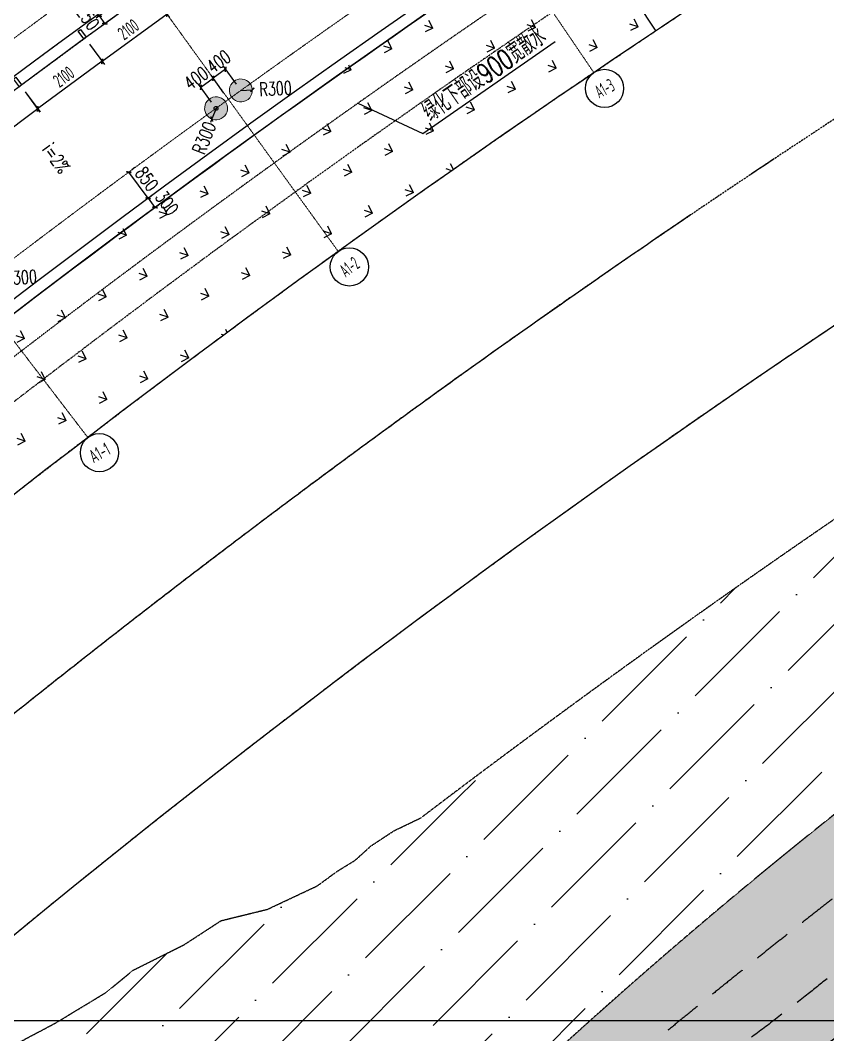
# Model space of a CAD drawing. Header units: millimetres. Extents: x -167 to 12027559, y -6694179 to 6449.
# Drawn here: x 11604189 to 11625304, y -6484280 to -6457746 of the extents above; entities that cross this region are included whole.
import ezdxf
from ezdxf.enums import TextEntityAlignment as Align

# ---------------------------------------------------------------- set-up
doc = ezdxf.new("R2010")
doc.units = ezdxf.units.MM
doc.header["$LTSCALE"] = 10
for name, pattern in [('A1-RG-AXIS$0$CENTER', [50.8, 31.75, -6.35, 6.35, -6.35]), ('A1-RI-F1$0$442 Site - clean$0$DASHED', [0.75, 0.5, -0.25]), ('A1-RI-F1$0$442 Site - clean$0$HIDDEN2', [0.1875, 0.125, -0.0625]), ('A1-RI-F1$0$442 Site - Ground$0$HIDDEN2', [0.1875, 0.125, -0.0625]), ('A1-RI-F1$0$CENTER2', [1.125, 0.75, -0.125, 0.125, -0.125]), ('A1-RI-F1$0$Dash', [6, 3, -3]), ('A1-RI-F1$0$HIDDEN', [0.375, 0.25, -0.125]), ('A1-RI-F1$0$SJX', [9, 6, -3]), ('A1-RI-F1$0$ZXX0', [15, 10, -2.5, 0, -2.5]), ('A1-RI-F1$0$ZXX1000', [18, 15, -1.25, 0.5, -1.25])]:
    doc.linetypes.add(name, pattern=pattern)
for name, color, linetype in [('A1-RD-1F$0$A-DIMS-1：100', 1, 'Continuous'), ('A1-RD-1F$0$A-GLAZ', 140, 'Continuous'), ('A1-RG-AXIS$0$A-COLU-HATH', 8, 'Continuous'), ('A1-RG-AXIS$0$A-COLUMN', 7, 'Continuous'), ('A1-RG-AXIS$0$A-DETL-PEN0', 247, 'Continuous'), ('A1-RG-AXIS$0$A-SYMB-NAME', 13, 'Continuous'), ('A1-RG-AXIS$0$A2-RG-AXIS-150$0$A-DIMS-100', 1, 'Continuous'), ('A1-RI-F1$0$442 Site - clean$0$0-dlc-li-contour', 31, 'A1-RI-F1$0$442 Site - clean$0$DASHED'), ('A1-RI-F1$0$442 Site - clean$0$mry-green area hatch', 76, 'Continuous'), ('A1-RI-F1$0$442 Site - clean$0$mry-roads', 2, 'Continuous'), ('A1-RI-F1$0$442 Site - clean$0$mry-water hatch', 154, 'Continuous'), ('A1-RI-F1$0$442 Site - Ground$0$mry-overhead', 253, 'A1-RI-F1$0$442 Site - Ground$0$HIDDEN2'), ('A1-RI-F1$0$A-DIMS-1：100', 1, 'Continuous'), ('A1-RI-F1$0$A-EVAC1', 5, 'Continuous'), ('A1-RI-F1$0$A-FUZHUXIAN', 55, 'Continuous'), ('A1-RI-F1$0$A-STRS-TREA', 50, 'Continuous'), ('A1-RI-F1$0$A-SYMB-150', 4, 'Continuous'), ('A1-RI-F1$0$A-SYMB-NAME', 4, 'Continuous'), ('A1-RI-F1$0$A-SYMB-STRS', 1, 'Continuous'), ('A1-RI-F1$0$A-TEXT', 4, 'Continuous'), ('A1-RI-F1$0$G-ACCS', 7, 'Continuous'), ('A1-RI-F1$0$G-EVAC', 5, 'Continuous'), ('A1-RI-F1$0$道路中线_N1', 7, 'Continuous'), ('A1-RI-F1$0$道路中线_中科路', 7, 'Continuous'), ('A1-RI-F1$0$道路中线_内部道路', 3, 'A1-RI-F1$0$CENTER2')]:
    doc.layers.add(name, color=color, linetype=linetype)
doc.layers.add('A1-RD-1F$0$A-X-PLOT', color=7, linetype='Continuous', plot=False)
doc.layers.add('A1-RG-AXIS$0$A-GRID', color=1, linetype='A1-RG-AXIS$0$CENTER', lineweight=9)
doc.layers.add('A1-RI-F1$0$车行道边线', color=5, linetype='A1-RI-F1$0$SJX', lineweight=40)
doc.styles.add('A1-RD-1F$0$XD2008', font='xd-hzs.shx', dxfattribs={"width": 0.7, "bigfont": 'xd-hztxt.shx'})
doc.styles.add('A1-RG-AXIS$0$A1-RG-AXIS$0$XD2008', font='xd-hzs.shx', dxfattribs={"width": 0.7, "bigfont": 'xd-hztxt.shx'})
doc.styles.add('A1-RG-AXIS$0$A2-RG-AXIS-150$0$XD2008', font='romans.shx', dxfattribs={"width": 0.7})
doc.styles.add('A1-RI-F1$0$XD2008', font='txt.shx', dxfattribs={"width": 0.7, "bigfont": 'xd-hztxt.shx'})
doc.dimstyles.new('A1-RD-1F$0$XD100$0', dxfattribs={"dimscale": 100, "dimtxt": 3.5, "dimasz": 2, "dimexe": 1, "dimexo": 2, "dimgap": 1, "dimtad": 1, "dimdec": 0, "dimdsep": 46, "dimtxsty": 'A1-RD-1F$0$XD2008', "dimblk": 'A1-RD-1F$0$_ArchTick', "dimblk1": 'A1-RD-1F$0$_ArchTick', "dimblk2": 'A1-RD-1F$0$_ArchTick', "dimsah": 1, "dimcen": 2.5, "dimclrd": 1, "dimclre": 1, "dimclrt": 4, "dimaunit": 1, "dimadec": 0, "dimazin": 0, "dimtfac": 1, "dimtdec": 0, "dimtix": 1, "dimtmove": 2, "dimatfit": 3, "dimfxl": 0, "dimtolj": 1, "dimtzin": 0, "dimarcsym": 0})
doc.dimstyles.new('A1-RG-AXIS$0$A2-RG-AXIS-150$0$XD100', dxfattribs={"dimscale": 100, "dimtxt": 5.5, "dimasz": 1.5, "dimexe": 1, "dimexo": 2, "dimgap": 0.5, "dimtad": 1, "dimdec": 0, "dimdsep": 46, "dimtxsty": 'A1-RG-AXIS$0$A2-RG-AXIS-150$0$XD2008', "dimblk": 'A1-RG-AXIS$0$A2-RG-AXIS-150$0$_ArchTick', "dimcen": 2.5, "dimclrt": 4, "dimaunit": 1, "dimadec": 3, "dimazin": 0, "dimtfac": 1, "dimtdec": 0, "dimtix": 1, "dimtmove": 0, "dimatfit": 3, "dimfxl": 0, "dimtolj": 1, "dimtzin": 0, "dimarcsym": 0})
doc.dimstyles.new('A1-RI-F1$0$XD100', dxfattribs={"dimscale": 100, "dimtxt": 3.5, "dimasz": 1, "dimexe": 1, "dimexo": 2, "dimgap": 1, "dimtad": 1, "dimdec": 0, "dimdsep": 46, "dimtxsty": 'A1-RI-F1$0$XD2008', "dimblk": 'A1-RI-F1$0$_ArchTick', "dimcen": 2.5, "dimclrd": 1, "dimclre": 1, "dimclrt": 4, "dimaunit": 1, "dimadec": 0, "dimazin": 0, "dimtfac": 1, "dimtdec": 0, "dimtix": 1, "dimtmove": 2, "dimatfit": 3, "dimfxl": 0, "dimtolj": 1, "dimtzin": 0, "dimarcsym": 0})
doc.dimstyles.new('A1-RI-F1$0$XD100$0', dxfattribs={"dimscale": 100, "dimtxt": 3.5, "dimasz": 2, "dimexe": 1, "dimexo": 2, "dimgap": 1, "dimtad": 1, "dimdec": 0, "dimdsep": 46, "dimtxsty": 'A1-RI-F1$0$XD2008', "dimblk1": 'A1-RI-F1$0$_ArchTick', "dimblk2": 'A1-RI-F1$0$_ArchTick', "dimsah": 1, "dimcen": 2.5, "dimclrd": 1, "dimclre": 1, "dimclrt": 4, "dimaunit": 1, "dimadec": 0, "dimazin": 0, "dimtfac": 1, "dimtdec": 0, "dimtix": 1, "dimtmove": 2, "dimatfit": 3, "dimfxl": 0, "dimtolj": 1, "dimtzin": 0, "dimarcsym": 0})
pattern_1 = [(161.94682, (-11520186.1, 6499236.26), (-1069.71302, -543.795965), [225, -1472.05628]), (116.94682, (-11520186.1, 6499236.3), (-1069.71302, -543.79596), [225, -975]), (206.94682, (-11520186.1, 6499236.3), (543.79596, -1069.71302), [225, -975])]

# ---------------------------------------------------------------- blocks, each defined once
blk = doc.blocks.new('A1-RG-AXIS$0$A2-RG-AXIS-150$0$_ArchTick')
at = {"color": 0, "linetype": 'ByBlock', "const_width": 0.4}
blk.add_lwpolyline([(-0.5, -0.5), (0.5, 0.5)], dxfattribs=at)
blk = doc.blocks.new('*D699')
at = {"layer": 'A1-RG-AXIS$0$A2-RG-AXIS-150$0$A-DIMS-100', "color": 0, "lineweight": -2, "ltscale": 3}
blk.add_arc((11778732, -6694179), 320963, 127.45663, 129.10205, dxfattribs=at)
at = {"layer": 'Defpoints', "color": 0, "ltscale": 3}
for p in [(11580654, -6435633), (11573312, -6441428), (11581105, -6441274), (11605956, -6468659), (11599552, -6473713)]:
    blk.add_point(p, dxfattribs=at)
at = {"layer": 'A1-RG-AXIS$0$A2-RG-AXIS-150$0$A-DIMS-100', "color": 0, "lineweight": -2, "ltscale": 3, "xscale": 150, "yscale": 150, "zscale": 150}
for p, rotation in [((11583535, -6439394), 37.45663385731277), ((11576299, -6445104), 219.1020522690398)]:
    blk.add_blockref('A1-RG-AXIS$0$A2-RG-AXIS-150$0$_ArchTick', p, dxfattribs=dict(at, rotation=rotation))
at = {"layer": 'A1-RG-AXIS$0$A2-RG-AXIS-150$0$A-DIMS-100', "color": 4, "ltscale": 3, "insert": (11579727, -6442008), "char_height": 375, "attachment_point": 5, "rotation": 38.2793, "style": 'A1-RG-AXIS$0$A2-RG-AXIS-150$0$XD2008'}
blk.add_mtext('\\A1;1°38\'44"', dxfattribs=at)
blk = doc.blocks.new('A1-RG-AXIS$0$Round Column1 - 600 mm Diameter-1418243-一层平面 校行政中心 FIRST FLOOR PLAN')
at = {"layer": 'A1-RG-AXIS$0$A-COLUMN', "lineweight": 9}
for start, end in [(90, 180), (0, 90), (180, 0)]:
    blk.add_arc((0, 0), 300, start, end, dxfattribs=at)
blk = doc.blocks.new('A1-RG-AXIS$0$colu')
at = {"layer": 'A1-RG-AXIS$0$A-COLU-HATH', "linetype": 'ByBlock'}
h = blk.add_hatch(dxfattribs=at)
h.set_pattern_fill('ANSI31', color=256, scale=888, angle=11, style=0)
h.set_pattern_definition([(56, (-5304, 12651), (-92.02317055, 62.0704123), [])])
h.paths.add_polyline_path([(11591264, -6433839), (11591159, -6433557), (11590222, -6433908), (11590400, -6434382)])
h.paths.add_polyline_path([(11582706, -6437301), (11582516, -6436795), (11581580, -6437146), (11581701, -6437474)])
h.paths.add_polyline_path([(11590472, -6449024), (11591080, -6449817), (11591635, -6449392), (11591027, -6448598)])
h.paths.add_polyline_path([(11597647, -6443800), (11598174, -6444530), (11598741, -6444120), (11598215, -6443391)])
h.paths.add_polyline_path([(11585545, -6442594), (11586154, -6443388), (11586709, -6442962), (11586101, -6442168)])
h.paths.add_polyline_path([(11592849, -6437150), (11593376, -6437880), (11593943, -6437471), (11593417, -6436741)])
h.paths.add_polyline_path([(11606395, -6455924), (11606921, -6456654), (11607489, -6456244), (11606962, -6455514)])
h.paths.add_polyline_path([(11601626, -6449315), (11602153, -6450044), (11602720, -6449635), (11602194, -6448905)])
edge = h.paths.add_edge_path()
edge.add_arc((11595249, -6454684), 425, 0, 360)
edge = h.paths.add_edge_path()
edge.add_arc((11600176, -6461115), 425, 0, 360)
h.paths.add_polyline_path([(11613307, -6451074), (11613812, -6451818), (11614392, -6451425), (11613886, -6450680)])
h.paths.add_polyline_path([(11620356, -6446424), (11620839, -6447183), (11621430, -6446806), (11620946, -6446047)])
h.paths.add_polyline_path([(11615974, -6439552), (11616458, -6440311), (11617048, -6439934), (11616564, -6439175)])
h.paths.add_polyline_path([(11608730, -6444330), (11609235, -6445075), (11609815, -6444682), (11609309, -6443937)])
h.paths.add_polyline_path([(11600306, -6431919), (11600812, -6432664), (11601391, -6432270), (11600885, -6431526)])
h.paths.add_polyline_path([(11607910, -6426904), (11608394, -6427663), (11608984, -6427286), (11608500, -6426527)])
h.paths.add_polyline_path([(11630302, -6423285), (11630693, -6423983), (11631129, -6423739), (11630739, -6423040)])
h.paths.add_polyline_path([(11626248, -6416039), (11626639, -6416737), (11627075, -6416493), (11626684, -6415795)])
h.paths.add_polyline_path([(11627535, -6441978), (11627997, -6442751), (11628598, -6442392), (11628136, -6441619)])
h.paths.add_polyline_path([(11634839, -6437741), (11635279, -6438526), (11635889, -6438184), (11635450, -6437399)])
h.paths.add_polyline_path([(11615655, -6422109), (11616117, -6422881), (11616718, -6422522), (11616256, -6421750)])
h.paths.add_polyline_path([(11619863, -6429147), (11620325, -6429919), (11620926, -6429560), (11620464, -6428788)])
h.paths.add_polyline_path([(11630859, -6430629), (11631299, -6431414), (11631910, -6431072), (11631470, -6430287)])
h.paths.add_polyline_path([(11627539, -6424694), (11627978, -6425480), (11628589, -6425138), (11628150, -6424353)])
h.paths.add_polyline_path([(11623353, -6434983), (11623815, -6435756), (11624415, -6435396), (11623953, -6434624)])
h.paths.add_polyline_path([(11623535, -6417538), (11623974, -6418324), (11624585, -6417982), (11624146, -6417197)])
h.paths.add_polyline_path([(11635339, -6420464), (11635756, -6421262), (11636376, -6420938), (11635960, -6420140)])
h.paths.add_polyline_path([(11645506, -6407138), (11645842, -6407864), (11645388, -6408074), (11645053, -6407348)])
h.paths.add_polyline_path([(11648218, -6414201), (11648554, -6414927), (11649008, -6414718), (11648672, -6413991)])
h.paths.add_polyline_path([(11649797, -6429904), (11650191, -6430713), (11650820, -6430407), (11650426, -6429597)])
h.paths.add_polyline_path([(11632163, -6412872), (11631542, -6413196), (11632283, -6414615), (11632904, -6414290)])
h.paths.add_polyline_path([(11648553, -6404923), (11647915, -6405211), (11648573, -6406669), (11649211, -6406381)])
h.paths.add_polyline_path([(11638488, -6426491), (11638905, -6427289), (11639525, -6426965), (11639108, -6426167)])
h.paths.add_polyline_path([(11646232, -6422575), (11646626, -6423384), (11647255, -6423078), (11646862, -6422268)])
h.paths.add_polyline_path([(11643258, -6416460), (11643651, -6417269), (11644281, -6416963), (11643887, -6416153)])
edge = h.paths.add_edge_path()
edge.add_arc((11640554, -6410101), 425, 0, 360)
h.paths.add_polyline_path([(11642262, -6433715), (11642678, -6434512), (11643299, -6434188), (11642882, -6433391)])
h.paths.add_polyline_path([(11657439, -6426310), (11657809, -6427131), (11658447, -6426843), (11658077, -6426022)])
h.paths.add_polyline_path([(11654086, -6418882), (11654456, -6419702), (11655094, -6419414), (11654724, -6418594)])
h.paths.add_polyline_path([(11659423, -6409141), (11659770, -6409971), (11660416, -6409702), (11660069, -6408871)])
h.paths.add_polyline_path([(11651288, -6412684), (11651658, -6413504), (11652296, -6413216), (11651926, -6412396)])
h.paths.add_polyline_path([(11672567, -6404095), (11672841, -6404846), (11673311, -6404675), (11673037, -6403924)])
h.paths.add_polyline_path([(11669749, -6396288), (11670092, -6397229), (11670562, -6397058), (11670219, -6396117)])
h.paths.add_polyline_path([(11678236, -6409178), (11678568, -6410121), (11679228, -6409889), (11678897, -6408946)])
h.paths.add_polyline_path([(11675949, -6402668), (11676281, -6403611), (11676941, -6403379), (11676610, -6402436)])
h.paths.add_polyline_path([(11662042, -6415416), (11662388, -6416247), (11663034, -6415977), (11662688, -6415147)])
h.paths.add_polyline_path([(11670094, -6412181), (11670417, -6413021), (11671070, -6412770), (11670748, -6411930)])
h.paths.add_polyline_path([(11656266, -6401573), (11656651, -6402496), (11657297, -6402226), (11656912, -6401304)])
h.paths.add_polyline_path([(11664718, -6398177), (11665077, -6399111), (11665730, -6398860), (11665372, -6397926)])
h.paths.add_polyline_path([(11667657, -6405832), (11667980, -6406673), (11668633, -6406422), (11668311, -6405582)])
h.paths.add_polyline_path([(11673265, -6395025), (11673596, -6395969), (11674256, -6395737), (11673925, -6394793)])
edge = h.paths.add_edge_path()
edge.add_arc((11681417, -6417175), 425, 0, 360)
h.paths.add_polyline_path([(11673015, -6419789), (11673338, -6420629), (11673991, -6420379), (11673669, -6419538)])
h.paths.add_polyline_path([(11665180, -6422938), (11665527, -6423769), (11666173, -6423499), (11665826, -6422668)])
for points in [[(11610192, -6459394, 0.414214), (11609771, -6459346, 0.414214), (11609723, -6459767, 1)], [(11609544, -6459862, 0.414214), (11609122, -6459814, 0.414214), (11609074, -6460235, 1)]]:
    blk.add_hatch(color=256, dxfattribs=at).paths.add_polyline_path(points)
at = {"layer": 'A1-RG-AXIS$0$A-COLUMN', "rotation": 38.5387103978281}
for p in [(11609958, -6459580), (11609309, -6460049)]:
    blk.add_blockref('A1-RG-AXIS$0$Round Column1 - 600 mm Diameter-1418243-一层平面 校行政中心 FIRST FLOOR PLAN', p, dxfattribs=at)
blk = doc.blocks.new('A1-RG-AXIS$0$A1zhouhao')
at = {"color": 13}
blk.add_circle((11937809, -6402822), 500, dxfattribs=at)
at = {"style": 'A1-RG-AXIS$0$A1-RG-AXIS$0$XD2008', "width": 0.7}
blk.add_attdef('GRID', text='', height=500, dxfattribs=at).set_placement((11937809, -6402822), align=Align.MIDDLE)
blk = doc.blocks.new('A1-RI-F1$0$_ArchTick')
at = {"color": 0, "linetype": 'ByBlock', "const_width": 0.4}
blk.add_lwpolyline([(-0.5, -0.5), (0.5, 0.5)], dxfattribs=at)
blk = doc.blocks.new('*D383')
at = {"layer": 'A1-RI-F1$0$A-DIMS-1：100', "color": 1, "linetype": 'ByBlock', "lineweight": -2}
blk.add_line((11603291, -6464523), (11603591, -6464507), dxfattribs=at)
at = {"layer": 'Defpoints', "color": 0, "linetype": 'ByBlock'}
for p in [(11603291, -6464523), (11603591, -6464507)]:
    blk.add_point(p, dxfattribs=at)
at = {"layer": 'A1-RI-F1$0$A-DIMS-1：100', "color": 1, "linetype": 'ByBlock', "lineweight": -2, "xscale": 100, "yscale": 100, "zscale": 100, "rotation": 3.206619953957296}
blk.add_blockref('A1-RI-F1$0$_ArchTick', (11603591, -6464507), dxfattribs=at)
at = {"layer": 'A1-RI-F1$0$A-DIMS-1：100', "color": 4, "linetype": 'ByBlock', "insert": (11604198, -6464473), "char_height": 350, "attachment_point": 5, "rotation": 3.2066, "style": 'A1-RI-F1$0$XD2008'}
blk.add_mtext('\\A1;R300', dxfattribs=at)
blk = doc.blocks.new('*D387')
at = {"layer": 'A1-RI-F1$0$A-DIMS-1：100', "color": 1, "linetype": 'ByBlock', "lineweight": -2}
blk.add_line((11609958, -6459580), (11610257, -6459564), dxfattribs=at)
at = {"layer": 'Defpoints', "color": 0, "linetype": 'ByBlock'}
for p in [(11609958, -6459580), (11610257, -6459564)]:
    blk.add_point(p, dxfattribs=at)
at = {"layer": 'A1-RI-F1$0$A-DIMS-1：100', "color": 1, "linetype": 'ByBlock', "lineweight": -2, "xscale": 100, "yscale": 100, "zscale": 100, "rotation": 3.206619953977143}
blk.add_blockref('A1-RI-F1$0$_ArchTick', (11610257, -6459564), dxfattribs=at)
at = {"layer": 'A1-RI-F1$0$A-DIMS-1：100', "color": 4, "linetype": 'ByBlock', "insert": (11610865, -6459530), "char_height": 350, "attachment_point": 5, "rotation": 3.2066, "style": 'A1-RI-F1$0$XD2008'}
blk.add_mtext('\\A1;R300', dxfattribs=at)
blk = doc.blocks.new('*D388')
at = {"layer": 'A1-RI-F1$0$A-DIMS-1：100', "color": 1, "linetype": 'ByBlock', "lineweight": -2}
for p, q in [((11609309, -6460049), (11609197, -6460327)), ((11609197, -6460327), (11609160, -6460420))]:
    blk.add_line(p, q, dxfattribs=at)
at = {"layer": 'Defpoints', "color": 0, "linetype": 'ByBlock'}
for p in [(11609309, -6460049), (11609197, -6460327)]:
    blk.add_point(p, dxfattribs=at)
at = {"layer": 'A1-RI-F1$0$A-DIMS-1：100', "color": 1, "linetype": 'ByBlock', "lineweight": -2, "xscale": 100, "yscale": 100, "zscale": 100, "rotation": 68.16514908019153}
blk.add_blockref('A1-RI-F1$0$_ArchTick', (11609197, -6460327), dxfattribs=at)
at = {"layer": 'A1-RI-F1$0$A-DIMS-1：100', "color": 4, "linetype": 'ByBlock', "insert": (11608999, -6460822), "char_height": 350, "attachment_point": 5, "rotation": 68.1651, "style": 'A1-RI-F1$0$XD2008'}
blk.add_mtext('\\A1;R300', dxfattribs=at)
blk = doc.blocks.new('*D389')
at = {"layer": 'A1-RI-F1$0$A-DIMS-1：100', "color": 1, "linetype": 'ByBlock', "lineweight": -2}
for p, q in [((11609841, -6459418), (11609501, -6458947)), ((11609516, -6459652), (11609177, -6459181)), ((11609559, -6459028), (11609235, -6459262))]:
    blk.add_line(p, q, dxfattribs=at)
at = {"layer": 'Defpoints', "color": 0, "linetype": 'ByBlock'}
for p in [(11609235, -6459262), (11609958, -6459580), (11609633, -6459815)]:
    blk.add_point(p, dxfattribs=at)
at = {"layer": 'A1-RI-F1$0$A-DIMS-1：100', "color": 1, "linetype": 'ByBlock', "lineweight": -2, "xscale": 100, "yscale": 100, "zscale": 100}
for p, rotation in [((11609559, -6459028), 35.81121544545204), ((11609235, -6459262), 215.8112154454521)]:
    blk.add_blockref('A1-RI-F1$0$_ArchTick', p, dxfattribs=dict(at, rotation=rotation))
at = {"layer": 'A1-RI-F1$0$A-DIMS-1：100', "color": 4, "linetype": 'ByBlock', "insert": (11609374, -6458824), "char_height": 350, "attachment_point": 5, "rotation": 35.8112, "style": 'A1-RI-F1$0$XD2008'}
blk.add_mtext('\\A1;400', dxfattribs=at)
blk = doc.blocks.new('*D390')
at = {"layer": 'A1-RI-F1$0$A-DIMS-1：100', "color": 1, "linetype": 'ByBlock', "lineweight": -2}
for p, q in [((11609516, -6459652), (11609177, -6459181)), ((11609192, -6459886), (11608852, -6459415)), ((11608911, -6459496), (11609235, -6459262))]:
    blk.add_line(p, q, dxfattribs=at)
at = {"layer": 'Defpoints', "color": 0, "linetype": 'ByBlock'}
for p in [(11609235, -6459262), (11609633, -6459815), (11609309, -6460049)]:
    blk.add_point(p, dxfattribs=at)
at = {"layer": 'A1-RI-F1$0$A-DIMS-1：100', "color": 1, "linetype": 'ByBlock', "lineweight": -2, "xscale": 100, "yscale": 100, "zscale": 100}
for p, rotation in [((11609235, -6459262), 35.81121544557259), ((11608911, -6459496), 215.8112154455725)]:
    blk.add_blockref('A1-RI-F1$0$_ArchTick', p, dxfattribs=dict(at, rotation=rotation))
at = {"layer": 'A1-RI-F1$0$A-DIMS-1：100', "color": 4, "linetype": 'ByBlock', "insert": (11608787, -6459260), "char_height": 350, "attachment_point": 5, "rotation": 35.8112, "style": 'A1-RI-F1$0$XD2008'}
blk.add_mtext('\\A1;400', dxfattribs=at)
blk = doc.blocks.new('A1-RD-1F$0$_ArchTick')
at = {"color": 0, "linetype": 'ByBlock', "const_width": 0.4}
blk.add_lwpolyline([(-0.5, -0.5), (0.5, 0.5)], dxfattribs=at)
blk = doc.blocks.new('*D819')
at = {"layer": 'A1-RD-1F$0$A-DIMS-1：100', "color": 1, "linetype": 'ByBlock', "lineweight": -2}
for p, q in [((11607700, -6457139), (11608085, -6457668)), ((11608026, -6457587), (11606328, -6458823)), ((11606002, -6458374), (11606387, -6458903))]:
    blk.add_line(p, q, dxfattribs=at)
at = {"layer": 'Defpoints', "color": 0, "linetype": 'ByBlock'}
for p in [(11607583, -6456977), (11605884, -6458212), (11606328, -6458823)]:
    blk.add_point(p, dxfattribs=at)
at = {"layer": 'A1-RD-1F$0$A-DIMS-1：100', "color": 1, "linetype": 'ByBlock', "lineweight": -2, "xscale": 100, "yscale": 100, "zscale": 100}
for p, rotation in [((11608026, -6457587), 36.02353367838302), ((11606328, -6458823), 216.023533678383)]:
    blk.add_blockref('A1-RD-1F$0$_ArchTick', p, dxfattribs=dict(at, rotation=rotation))
at = {"layer": 'A1-RD-1F$0$A-DIMS-1：100', "color": 4, "linetype": 'ByBlock', "insert": (11607015, -6457983), "char_height": 350, "attachment_point": 5, "rotation": 36.0235, "style": 'A1-RD-1F$0$XD2008'}
blk.add_mtext('\\A1;2100', dxfattribs=at)
blk = doc.blocks.new('*D820')
at = {"layer": 'A1-RD-1F$0$A-DIMS-1：100', "color": 1, "linetype": 'ByBlock', "lineweight": -2}
for p, q in [((11606003, -6458373), (11606392, -6458900)), ((11606332, -6458819), (11604642, -6460066)), ((11604313, -6459620), (11604702, -6460147))]:
    blk.add_line(p, q, dxfattribs=at)
at = {"layer": 'Defpoints', "color": 0, "linetype": 'ByBlock'}
for p in [(11605884, -6458212), (11604195, -6459459), (11604642, -6460066)]:
    blk.add_point(p, dxfattribs=at)
at = {"layer": 'A1-RD-1F$0$A-DIMS-1：100', "color": 1, "linetype": 'ByBlock', "lineweight": -2, "xscale": 100, "yscale": 100, "zscale": 100}
for p, rotation in [((11606332, -6458819), 36.42789168900171), ((11604642, -6460066), 216.4278916890017)]:
    blk.add_blockref('A1-RD-1F$0$_ArchTick', p, dxfattribs=dict(at, rotation=rotation))
at = {"layer": 'A1-RD-1F$0$A-DIMS-1：100', "color": 4, "linetype": 'ByBlock', "insert": (11605324, -6459222), "char_height": 350, "attachment_point": 5, "rotation": 36.4279, "style": 'A1-RD-1F$0$XD2008'}
blk.add_mtext('\\A1;2100', dxfattribs=at)
blk = doc.blocks.new('*D821')
at = {"layer": 'A1-RD-1F$0$A-DIMS-1：100', "color": 1, "linetype": 'ByBlock', "lineweight": -2}
for p, q in [((11604314, -6459619), (11604707, -6460143)), ((11604647, -6460063), (11602966, -6461322)), ((11602634, -6460879), (11603026, -6461402))]:
    blk.add_line(p, q, dxfattribs=at)
at = {"layer": 'Defpoints', "color": 0, "linetype": 'ByBlock'}
for p in [(11604195, -6459459), (11602514, -6460719), (11602966, -6461322)]:
    blk.add_point(p, dxfattribs=at)
at = {"layer": 'A1-RD-1F$0$A-DIMS-1：100', "color": 1, "linetype": 'ByBlock', "lineweight": -2, "xscale": 100, "yscale": 100, "zscale": 100}
for p, rotation in [((11604647, -6460063), 36.83960195110409), ((11602966, -6461322), 216.8396019511041)]:
    blk.add_blockref('A1-RD-1F$0$_ArchTick', p, dxfattribs=dict(at, rotation=rotation))
at = {"layer": 'A1-RD-1F$0$A-DIMS-1：100', "color": 4, "linetype": 'ByBlock', "insert": (11603642, -6460473), "char_height": 350, "attachment_point": 5, "rotation": 36.8396, "style": 'A1-RD-1F$0$XD2008'}
blk.add_mtext('\\A1;2100', dxfattribs=at)
blk = doc.blocks.new('A1-RD-1F$0$chuangkuang')
at = {"layer": 'A1-RD-1F$0$A-X-PLOT', "linetype": 'ByBlock'}
for p, q in [((11593433, -6456040), (11593631, -6455887)), ((11593479, -6456099), (11593433, -6456040)), ((11593677, -6455946), (11593479, -6456099)), ((11593631, -6455887), (11593677, -6455946))]:
    blk.add_line(p, q, dxfattribs=at)
blk = doc.blocks.new('A1-RI-F1$0$A1RUODIANJIAN')
at = {"layer": 'A1-RI-F1$0$A-SYMB-NAME', "linetype": 'ByBlock', "style": 'A1-RI-F1$0$XD2008', "width": 0.7}
blk.add_attdef('A1RUODIANJIAN', (11587156, -6438427), '', height=350, dxfattribs=at)
blk = doc.blocks.new('*D468')
at = {"layer": 'A1-RI-F1$0$A-DIMS-1：100', "color": 1, "linetype": 'ByBlock', "lineweight": -2}
for p, q in [((11606674, -6457326), (11606171, -6457692)), ((11606252, -6457633), (11606399, -6457835)), ((11606821, -6457529), (11606318, -6457894))]:
    blk.add_line(p, q, dxfattribs=at)
at = {"layer": 'Defpoints', "color": 0, "linetype": 'ByBlock'}
for p in [(11606836, -6457209), (11606983, -6457411), (11606399, -6457835)]:
    blk.add_point(p, dxfattribs=at)
at = {"layer": 'A1-RI-F1$0$A-DIMS-1：100', "color": 1, "linetype": 'ByBlock', "lineweight": -2, "xscale": 100, "yscale": 100, "zscale": 100}
for p, rotation in [((11606252, -6457633), 125.956185981212), ((11606399, -6457835), 305.956185981212)]:
    blk.add_blockref('A1-RI-F1$0$_ArchTick', p, dxfattribs=dict(at, rotation=rotation))
at = {"layer": 'A1-RI-F1$0$A-DIMS-1：100', "color": 4, "linetype": 'ByBlock', "insert": (11605957, -6457683), "char_height": 350, "attachment_point": 5, "rotation": 305.9562, "style": 'A1-RI-F1$0$XD2008'}
blk.add_mtext('\\A1;250', dxfattribs=at)
blk = doc.blocks.new('*D470')
at = {"layer": 'A1-RI-F1$0$A-DIMS-1：100', "color": 1, "linetype": 'ByBlock', "lineweight": -2}
for p, q in [((11607532, -6462401), (11607710, -6462642)), ((11607571, -6462372), (11607613, -6462341)), ((11607749, -6462613), (11607791, -6462582))]:
    blk.add_line(p, q, dxfattribs=at)
at = {"layer": 'Defpoints', "color": 0, "linetype": 'ByBlock'}
for p in [(11607410, -6462491), (11607710, -6462642), (11607588, -6462732)]:
    blk.add_point(p, dxfattribs=at)
at = {"layer": 'A1-RI-F1$0$A-DIMS-1：100', "color": 1, "linetype": 'ByBlock', "lineweight": -2, "xscale": 100, "yscale": 100, "zscale": 100}
for p, rotation in [((11607532, -6462401), 126.4811376183951), ((11607710, -6462642), 306.4811376183951)]:
    blk.add_blockref('A1-RI-F1$0$_ArchTick', p, dxfattribs=dict(at, rotation=rotation))
at = {"layer": 'A1-RI-F1$0$A-DIMS-1：100', "color": 4, "linetype": 'ByBlock', "insert": (11608026, -6462527), "char_height": 350, "attachment_point": 5, "rotation": 306.4811, "style": 'A1-RI-F1$0$XD2008'}
blk.add_mtext('\\A1;300', dxfattribs=at)
blk = doc.blocks.new('*D471')
at = {"layer": 'A1-RI-F1$0$A-DIMS-1：100', "color": 1, "linetype": 'ByBlock', "lineweight": -2}
for p, q in [((11607188, -6461598), (11607108, -6461657)), ((11607532, -6462401), (11607027, -6461717)), ((11607693, -6462282), (11607613, -6462341))]:
    blk.add_line(p, q, dxfattribs=at)
at = {"layer": 'Defpoints', "color": 0, "linetype": 'ByBlock'}
for p in [(11607027, -6461717), (11607027, -6461717), (11607532, -6462401)]:
    blk.add_point(p, dxfattribs=at)
at = {"layer": 'A1-RI-F1$0$A-DIMS-1：100', "color": 1, "linetype": 'ByBlock', "lineweight": -2, "xscale": 100, "yscale": 100, "zscale": 100}
for p, rotation in [((11607027, -6461717), 126.450971013358), ((11607532, -6462401), 306.450971013358)]:
    blk.add_blockref('A1-RI-F1$0$_ArchTick', p, dxfattribs=dict(at, rotation=rotation))
at = {"layer": 'A1-RI-F1$0$A-DIMS-1：100', "color": 4, "linetype": 'ByBlock', "insert": (11607501, -6461895), "char_height": 350, "attachment_point": 5, "rotation": 306.451, "style": 'A1-RI-F1$0$XD2008'}
blk.add_mtext('\\A1;850', dxfattribs=at)
blk = doc.blocks.new('A1-RI-F1$0$A$C6B365CFD')
at = {"layer": 'A1-RI-F1$0$442 Site - clean$0$mry-green area hatch'}
h = blk.add_hatch(dxfattribs=at)
h.set_pattern_fill('GRASS', color=256, scale=1200, angle=71.9468, style=0)
h.set_pattern_definition(pattern_1)
h.paths.add_polyline_path([(66022, 2131, -0.051626), (71413, 7330, -0.053448), (90571, 18360, 0.042333), (93537, 19981, -0.008341), (111144, 31221, -0.044789), (155521, 51675), (154685, 58163, 0.05968), (97088, 30195, 0.074603)])
h = blk.add_hatch(dxfattribs=at)
h.set_pattern_fill('GRASS', color=256, scale=1200, angle=71.9468, style=0)
h.set_pattern_definition(pattern_1)
edge = h.paths.add_edge_path(flags=17)
edge.add_arc((60335, 35772), 6000, 248.7686, 308.256)
edge.add_arc((240588, -192829), 285118, 128.25598, 129.41004)
edge.add_line((59576, 27460), (57618, 29733))
edge.add_arc((240588, -192829), 288118, 129.28397, 129.42392, ccw=False)
edge = h.paths.add_edge_path()
edge.add_arc((240704, -192975), 284500, 123.75747, 129.41167)
edge.add_line((60079, 26831), (57618, 29733))
edge.add_arc((240588, -192829), 288118, 123.75025, 129.42392, ccw=False)
edge.add_line((80517, 46732), (82614, 43558))
h = blk.add_hatch(dxfattribs=at)
h.set_pattern_fill('GRASS', color=256, scale=1200, angle=71.9468, style=0)
h.set_pattern_definition(pattern_1)
h.paths.add_polyline_path([(161520, 456, 0.081164), (159819, 6641, 0.094141), (155164, 13096, 0.073864), (148381, 17831, 0.055097), (140358, 20791, 0.042576), (131739, 22182, 0.028776), (123381, 22293, 0.037927), (114118, 21285, 0.054278), (99313, 17524, 0.072576), (73825, 4138, 0.041801), (69871, 456)])
at = {"layer": 'A1-RI-F1$0$442 Site - clean$0$mry-water hatch'}
h = blk.add_hatch(dxfattribs=at)
h.set_pattern_fill('ANSI36', color=256, scale=10000, style=0, double=1)
h.set_pattern_definition([(45, (11631555.6, 4045443.5), (662.91261, 2430.67956), [3125, -625, 0, -625])])
edge = h.paths.add_edge_path(flags=17)
edge.add_line((53014, 9797), (55488, 11067))
edge.add_line((55488, 11067), (57457, 11675))
edge.add_line((57457, 11675), (60249, 13316))
edge.add_line((60249, 13316), (63041, 14958))
edge.add_line((63041, 14958), (65131, 16665))
edge.add_line((65131, 16665), (66917, 17610))
edge.add_line((66917, 17610), (68247, 18415))
edge.add_line((68247, 18415), (68947, 18992))
edge.add_line((68947, 18992), (70278, 19657))
edge.add_line((70278, 19657), (71248, 20288))
edge.add_line((71248, 20288), (72458, 20585))
edge.add_line((72458, 20585), (73766, 21200))
edge.add_line((73766, 21200), (74285, 21580))
edge.add_line((74285, 21580), (74756, 21869))
edge.add_line((74756, 21869), (75167, 22242))
edge.add_line((75167, 22242), (75772, 22641))
edge.add_line((75772, 22641), (76483, 22983))
edge.add_arc((240588, -192829), 271118, 108.60945, 127.24961, ccw=False)
edge.add_line((154070, 64114), (154830, 58213))
edge.add_arc((242630, -196239), 269175, 109.03714, 122.73115)
edge.add_arc((175076, -87361), 141073, 123.56111, 141.15177)
edge.add_arc((62846, 2979), 3000, 220.7431, 321.9068, ccw=False)
edge.add_line((60573, 1021), (53014, 9797))
edge.add_line((53014, 9797), (53014, 9797))
at = {"layer": 'A1-RI-F1$0$442 Site - clean$0$0-dlc-li-contour', "ltscale": 200}
for points, knots in [([(68749, 456), (70817, 2395), (78283, 9003), (96434, 20047), (127126, 35476), (165717, 49438), (196097, 55193), (210152, 53841)], [11277.073383, 11277.073383, 11277.073383, 11277.073383, 19779.716963, 41235.652166, 74625.278099, 122716.965484, 164709.015764, 164709.015764, 164709.015764, 164709.015764]), ([(112379, 37103), (111691, 36748), (109162, 35444), (105621, 33306), (101633, 31116), (98896, 28873), (96495, 26993), (91080, 24152), (80863, 15723), (70606, 7332)], [0, 0, 0, 0, 2321.322996, 8534.388211, 12411.757842, 15940.679658, 19097.716727, 21707.737618, 21784.582879, 21784.582879, 21784.582879, 21784.582879]), ([(113102, 36431), (111182, 35467), (107379, 33556), (102350, 29526), (96960, 25657), (91328, 22404), (84603, 16482), (77154, 11999), (71796, 7748), (69950, 6714)], [0, 0, 0, 0, 6425.793762, 12732.331612, 19259.942955, 26337.000999, 32173.241091, 46035.362274, 52445.443636, 52445.443636, 52445.443636, 52445.443636]), ([(66666, 456), (67559, 1160), (72825, 5250), (87302, 15737), (104998, 27794), (117341, 36204)], [826179.114985, 826179.114985, 826179.114985, 826179.114985, 829374.572766, 845117.221765, 881413.851391, 881413.851391, 881413.851391, 881413.851391]), ([(113181, 35159), (111669, 34260), (108361, 32295), (103515, 28558), (97601, 24327), (90304, 19515), (81983, 13223), (74006, 6999), (68362, 3649), (66154, 2292)], [0, 0, 0, 0, 5271.478086, 11532.918388, 18332.570614, 27090.377827, 37743.101621, 49627.355979, 57400.369354, 57400.369354, 57400.369354, 57400.369354]), ([(71009, 456), (74082, 3506), (81412, 9694), (97240, 18352), (118408, 30150), (145868, 35146), (172708, 34620), (193877, 25974), (201169, 10563), (200479, 3174), (199754, 456)], [13065.140925, 13065.140925, 13065.140925, 13065.140925, 26031.645561, 41638.881679, 67113.791869, 98324.651368, 123746.294053, 147792.565221, 162099.356316, 170693.688703, 170693.688703, 170693.688703, 170693.688703]), ([(77639, 5315), (78990, 6283), (83283, 9359), (90643, 12674), (99036, 15978), (108388, 18529), (117638, 20071), (127991, 20756), (137547, 19932), (146987, 17108), (154259, 11583), (157513, 5568), (158247, 1576), (158360, 456)], [0, 0, 0, 0, 4979.30724, 15821.508203, 24059.022655, 32044.520902, 44849.381487, 52126.57518, 63118.871319, 73492.960089, 81224.752664, 89924.337888, 93277.195975, 93277.195975, 93277.195975, 93277.195975])]:
    blk.add_open_spline(points, degree=3, knots=knots, dxfattribs=at)
at = {"layer": 'A1-RI-F1$0$442 Site - clean$0$mry-roads', "ltscale": 200}
for points in [[(153490, 68623), (155665, 51727, 0.04493), (111144, 31221), (111144, 31221, 0.008341), (93537, 19981, -0.042333), (90571, 18360, 0.053448), (71413, 7330, 0.060531), (65207, 1129, -0.083814), (64469, 456, -0.083814)], [(69871, 456, -0.041801), (73825, 4138, -0.072576), (99313, 17524), (99313, 17524), (99313, 17524, -0.054278), (114118, 21285, -0.037927), (123381, 22293, -0.028776), (131739, 22182, -0.042576), (140358, 20791, -0.055097), (148381, 17831, -0.073864), (155164, 13096, -0.094141), (159819, 6641, -0.081164), (161520, 456, -0.081164)]]:
    blk.add_lwpolyline(points, format="xyb", dxfattribs=at)
at = {"layer": 'A1-RI-F1$0$442 Site - clean$0$mry-roads', "linetype": 'A1-RI-F1$0$HIDDEN'}
blk.add_lwpolyline([(55644, 11116), (57457, 11675), (60249, 13316), (63041, 14958), (65131, 16665), (66917, 17610), (68247, 18415), (68947, 18992), (70278, 19657), (71248, 20288), (72458, 20585), (73766, 21200), (74285, 21580), (74756, 21869), (75167, 22242), (75772, 22641), (76483, 22983, -0.081513), (154070, 64114), (154830, 58213, 0.059823), (97088, 30195, 0.076905), (65207, 1129, -0.083814), (64469, 456, -0.083814)], format="xyb", dxfattribs=at)
at = {"layer": 'A1-RI-F1$0$442 Site - clean$0$mry-roads'}
blk.add_lwpolyline([(59984, 26753), (57603, 29648, -0.024837), (80543, 46694), (82614, 43558)], format="xyb", dxfattribs=at)
at = {"layer": 'A1-RI-F1$0$442 Site - clean$0$mry-roads', "ltscale": 200}
for radius, start, end in [(284500, 109.40926, 130.71584), (275500, 109.77402, 135.4036)]:
    blk.add_arc((240704, -192975), radius, start, end, dxfattribs=at)
at = {"layer": 'A1-RI-F1$0$车行道边线', "linetype": 'A1-RI-F1$0$SJX', "lineweight": -3}
for radius, start, end in [(284500, 109.40926, 130.71584), (275500, 109.47451, 135.4036)]:
    blk.add_arc((240704, -192975), radius, start, end, dxfattribs=at)
at = {"layer": 'A1-RI-F1$0$道路中线_N1', "color": 1, "linetype": 'A1-RI-F1$0$ZXX0', "ltscale": 0.5}
blk.add_arc((240704, -192975), 280000, 103.38777, 136.3046, dxfattribs=at)
blk.add_arc((240704, -192975), 280000, 103.38777, 136.3046, dxfattribs=at)
at = {"layer": 'A1-RI-F1$0$道路中线_中科路', "color": 6, "linetype": 'A1-RI-F1$0$ZXX1000', "ltscale": 150}
blk.add_arc((240704, -192975), 280000, 107.57247, 136.3046, dxfattribs=at)
at = {"layer": 'A1-RI-F1$0$道路中线_内部道路', "ltscale": 10}
blk.add_arc((240588, -192829), 331118, 95.27413, 136.56334, dxfattribs=at)
at = {"layer": 'Defpoints'}
blk.add_lwpolyline([(22277, 136466), (190277, 136466), (190277, 17666), (22277, 17666)], close=True, dxfattribs=at)
blk = doc.blocks.new('A1-RG-AXIS')
at = {"layer": 'A1-RG-AXIS$0$A-DETL-PEN0', "linetype": 'A1-RG-AXIS$0$CENTER'}
for centre, radius, start, end in [((11778731.2, -6694179.1), 288999.9, 125.397878, 125.401843), ((11778731.2, -6694179.2), 289000, 125.809076, 125.813041), ((11778731.2, -6694179.2), 289000, 126.220539, 126.224504), ((11778731.2, -6694179.2), 289000, 126.631942, 126.635907), ((11778731.3, -6694179.2), 289000, 127.043345, 127.047311)]:
    blk.add_arc(centre, radius, start, end, dxfattribs=at)
at = {"layer": 'A1-RG-AXIS$0$A-GRID', "ltscale": 0.05}
for points in [[(11690526.8, -6414141.5, 0.1045274), (11584753.6, -6473784.9)], [(11691982.8, -6418505.6, 0.1046378), (11587756.3, -6477270.1)]]:
    blk.add_lwpolyline(points, format="xyb", dxfattribs=at)
at = {"layer": 'A1-RG-AXIS$0$A-GRID', "linetype": 'A1-RG-AXIS$0$CENTER', "ltscale": 0.05}
for points in [[(11595822.2, -6424689.2), (11619186.6, -6459113.1)], [(11612502.7, -6463791.2), (11588159.5, -6430052.4)], [(11580654, -6435633.4), (11605955.9, -6468659.3)]]:
    blk.add_lwpolyline(points, dxfattribs=at)
blk.add_arc((11778731.9, -6694178.6), 308600, 107.574373, 131.323037, dxfattribs=at)
at = {"layer": 'A1-RG-AXIS$0$A-GRID', "ltscale": 0.05}
blk.add_arc((11778731.9, -6694178.6), 301700, 107.53359, 131.336201, dxfattribs=at)
at = {"layer": 'A1-RG-AXIS$0$A-COLU-HATH', "linetype": 'ByBlock'}
blk.add_blockref('A1-RG-AXIS$0$colu', (0, 0), dxfattribs=at)
at = {"layer": 'A1-RG-AXIS$0$A-SYMB-NAME', "linetype": 'ByBlock'}
ref = blk.add_blockref('A1-RG-AXIS$0$A1zhouhao', (-1926935.4, -6410632.6), dxfattribs=dict(at, rotation=27.99999999589026))
ref.add_attrib('GRID', 'A1-3', dxfattribs={"layer": '0', "color": 4, "height": 350, "rotation": 28, "style": 'A1-RG-AXIS$0$A1-RG-AXIS$0$XD2008', "width": 0.6}).set_placement((11619467.4, -6459526.8), align=Align.MIDDLE)
ref = blk.add_blockref('A1-RG-AXIS$0$A1zhouhao', (-1814559.1, -8256841.1), dxfattribs=dict(at, rotation=35.81121549964463))
ref.add_attrib('GRID', 'A1-2', dxfattribs={"layer": '0', "color": 4, "height": 350, "rotation": 35.81122, "style": 'A1-RG-AXIS$0$A1-RG-AXIS$0$XD2008', "width": 0.6}).set_placement((11612795.3, -6464196.7), align=Align.MIDDLE)
ref = blk.add_blockref('A1-RG-AXIS$0$A1zhouhao', (-1940142.8, -6420162), dxfattribs=dict(at, rotation=27.99999999589075))
ref.add_attrib('GRID', 'A1-1', dxfattribs={"layer": '0', "color": 4, "height": 350, "rotation": 28, "style": 'A1-RG-AXIS$0$A1-RG-AXIS$0$XD2008', "width": 0.7}).set_placement((11606260, -6469056.2), align=Align.MIDDLE)
at = {"layer": 'A1-RG-AXIS$0$A2-RG-AXIS-150$0$A-DIMS-100', "ltscale": 3}
dim = blk.add_angular_dim_2l(base=(11581104.8006, -6441273.9052), line1=((11580653.9597, -6435633.4466), (11605955.9287, -6468659.3414)), line2=((11599551.6042, -6473713.4241), (11573311.7619, -6441427.6682)), dimstyle='A1-RG-AXIS$0$A2-RG-AXIS-150$0$XD100', override={"dimtxt": 3.75, "dimadec": 4}, dxfattribs=at)
dim.commit()
dim.dimension.update_dxf_attribs({"geometry": '*D699', "text_midpoint": (11579727.3288, -6442008.2336)})
blk = doc.blocks.new('A1-RD-1F')
at = {"layer": 'A1-RD-1F$0$A-GLAZ', "ltscale": 0.25}
for radius, start, end in [(292800, 108.984811, 127.828852), (292500, 108.926088, 127.887577)]:
    blk.add_arc((11778729.3, -6694180.2), radius, start, end, dxfattribs=at)
at = {"layer": 'A1-RD-1F$0$A-X-PLOT', "linetype": 'ByBlock'}
for p, rotation in [((4819578.8, -17861506.8), 88.35456727959527), ((4899935.9, -17911183.3), 88.76593529086549)]:
    blk.add_blockref('A1-RD-1F$0$chuangkuang', p, dxfattribs=dict(at, rotation=rotation))
at = {"layer": 'A1-RD-1F$0$A-DIMS-1：100', "color": 3, "linetype": 'ByBlock'}
for p1, p2, distance, picture, middle in [((11607582.6, -6456977.4), (11605884.2, -6458212.4), 754.4, '*D819', (11607015.3, -6457982.6)), ((11605884.2, -6458212.4), (11604194.5, -6459459.4), 754.3, '*D820', (11605324, -6459221.6)), ((11604194.5, -6459459.4), (11602513.9, -6460718.5), 754.3, '*D821', (11603641.6, -6460472.6))]:
    dim = blk.add_aligned_dim(p1=p1, p2=p2, distance=distance, dimstyle='A1-RD-1F$0$XD100$0', override={"dimasz": 1}, dxfattribs=at)
    dim.commit()
    dim.dimension.update_dxf_attribs({"geometry": picture, "text_midpoint": middle})
blk = doc.blocks.new('A1-RI-F1')
at = {"layer": 'A1-RI-F1$0$442 Site - Ground$0$mry-overhead', "ltscale": 20}
blk.add_lwpolyline([(11758094.7, -6402408, 0.0075769), (11749262.8, -6403167.4), (11748849.8, -6399088.2, 0.055784), (11684355.1, -6412994.7), (11685659.4, -6416881.7, 0.0845607), (11599102.7, -6463333.3), (11592164.5, -6454413.7), (11594248, -6452806.9, 0.0000426), (11592636.5, -6450703.6, 0.0170342), (11576445.4, -6463980.2), (11589775.6, -6479462.5, -0.1641406), (11758553.3, -6408891.5, -0.1641406)], format="xyb", dxfattribs=at)
at = {"layer": 'A1-RI-F1$0$A-EVAC1'}
blk.add_circle((11609309.1, -6460048.5), 50, dxfattribs=at)
at = {"layer": 'A1-RI-F1$0$A-FUZHUXIAN', "linetype": 'A1-RI-F1$0$442 Site - clean$0$HIDDEN2', "ltscale": 3}
blk.add_lwpolyline([(11607831.5, -6443006.4, 0.0087277), (11599169, -6449124.3), (11600705.4, -6451221.8, -0.0015459), (11602211.1, -6450125.7), (11607125.9, -6456937.5, 0.0085073), (11599153.7, -6462913.2), (11592585.5, -6454466.4, -0.0021296), (11594668.9, -6452862.9), (11592844.1, -6450481.1, -0.0135285), (11606315.2, -6440772.4), (11607831.5, -6443006.4)], format="xyb", close=True, dxfattribs=at)
at = {"layer": 'A1-RI-F1$0$A-STRS-TREA'}
for radius, end in [(288150, 129.400757), (287850, 129.459087)]:
    blk.add_arc((11778731.9, -6694178.6), radius, 94.045841, end, dxfattribs=at)
at = {"layer": 'A1-RI-F1$0$A-SYMB-150'}
blk.add_lwpolyline([(11613019.8, -6459914.3), (11614718.1, -6460705.7), (11618180.1, -6458302.7)], dxfattribs=at)
at = {"layer": 'A1-RI-F1$0$A-SYMB-STRS'}
blk.add_lwpolyline([(11604643.3, -6461115.7, 0, 0, 0), (11605576.5, -6462325.1, 80, 0, 0), (11605759.8, -6462562.6, 0, 0, 0)], format="xyseb", dxfattribs=at)
at = {"layer": 'A1-RI-F1$0$G-EVAC', "color": 4, "linetype": 'A1-RI-F1$0$Dash', "ltscale": 0.1}
blk.add_arc((11778731.9, -6694178.6), 286950, 115.472746, 129.459159, dxfattribs=at)
at = {"layer": 'Defpoints'}
blk.add_lwpolyline([(11560469.4, -6365118.3), (11728469.4, -6365118.3), (11728469.4, -6483918.3), (11560469.4, -6483918.3)], close=True, dxfattribs=at)
at = {"linetype": 'ByBlock'}
blk.add_blockref('A1-RD-1F', (0, 0), dxfattribs=at)
at = {"color": 3, "linetype": 'ByBlock'}
blk.add_blockref('A1-RG-AXIS', (0, 0), dxfattribs=at)
at = {"layer": 'A1-RI-F1$0$A-SYMB-NAME', "linetype": 'ByBlock', "rotation": 305.5911425090051}
blk.add_blockref('A1-RI-F1$0$A1RUODIANJIAN', (10096722.8, 6708590.1), dxfattribs=at).add_auto_attribs({'A1RUODIANJIAN': 'i=2%'})
at = {"layer": 'A1-RI-F1$0$G-ACCS', "linetype": 'ByBlock'}
blk.add_blockref('A1-RI-F1$0$A$C6B365CFD', (11538192.7, -6501584.3), dxfattribs=at)
at = {"layer": 'A1-RI-F1$0$A-TEXT', "style": 'A1-RI-F1$0$XD2008', "width": 0.7}
blk.add_text('绿化下部设900宽散水 ', height=525, rotation=34.76432, dxfattribs=at).set_placement((11614933.4, -6460426.1))
at = {"layer": 'A1-RI-F1$0$A-DIMS-1：100', "linetype": 'ByBlock'}
for base, p1, p2, angle, picture, middle in [((11606398.6, -6457835), (11606836.3, -6457208.9), (11606983, -6457411.1), 305.95619, '*D468', (11605956.5, -6457683.3)), ((11609235, -6459262.3), (11609957.8, -6459580.5), (11609633.4, -6459814.5), 215.81122, '*D389', (11609373.9, -6458823.6)), ((11609235, -6459262.3), (11609309.1, -6460048.5), (11609633.4, -6459814.5), 35.81122, '*D390', (11608787.3, -6459260.1)), ((11607710.5, -6462641.8), (11607410, -6462490.9), (11607588.4, -6462732.1), 306.48114, '*D470', (11608026.2, -6462526.7))]:
    dim = blk.add_linear_dim(base=base, p1=p1, p2=p2, angle=angle, dimstyle='A1-RI-F1$0$XD100$0', override={"dimasz": 1, "dimadec": 2, "dimazin": 2}, dxfattribs=at)
    dim.commit()
    dim.dimension.update_dxf_attribs({"geometry": picture, "text_midpoint": middle, "dimtype": 129})
for center, mpoint, picture, middle in [((11609957.8, -6459580.5), (11610257.4, -6459563.7), '*D387', (11610864.7, -6459529.6)), ((11609309.1, -6460048.5), (11609197.5, -6460327), '*D388', (11608999.1, -6460822)), ((11603291.2, -6464523.4), (11603590.7, -6464506.6), '*D383', (11604198.1, -6464472.6))]:
    dim = blk.add_radius_dim(center=center, mpoint=mpoint, dimstyle='A1-RI-F1$0$XD100', override={"dimblk1": 'A1-RI-F1$0$_ArchTick', "dimblk2": 'A1-RI-F1$0$_ArchTick', "dimsah": 1, "dimadec": 2, "dimazin": 2}, dxfattribs=at)
    dim.commit()
    dim.dimension.update_dxf_attribs({"geometry": picture, "text_midpoint": middle, "dimtype": 132})
dim = blk.add_aligned_dim(p1=(11607532, -6462400.7), p2=(11607027, -6461717), distance=-0.2, dimstyle='A1-RI-F1$0$XD100$0', override={"dimasz": 1, "dimadec": 2, "dimazin": 2}, dxfattribs=at)
dim.commit()
dim.dimension.update_dxf_attribs({"geometry": '*D471', "text_midpoint": (11607500.9, -6461895.3)})

msp = doc.modelspace()

# ---------------------------------------------------------------- block references
at = {"color": 0}
msp.add_blockref('A1-RI-F1', (0, 0), dxfattribs=at)

doc.saveas('drawing.dxf')
